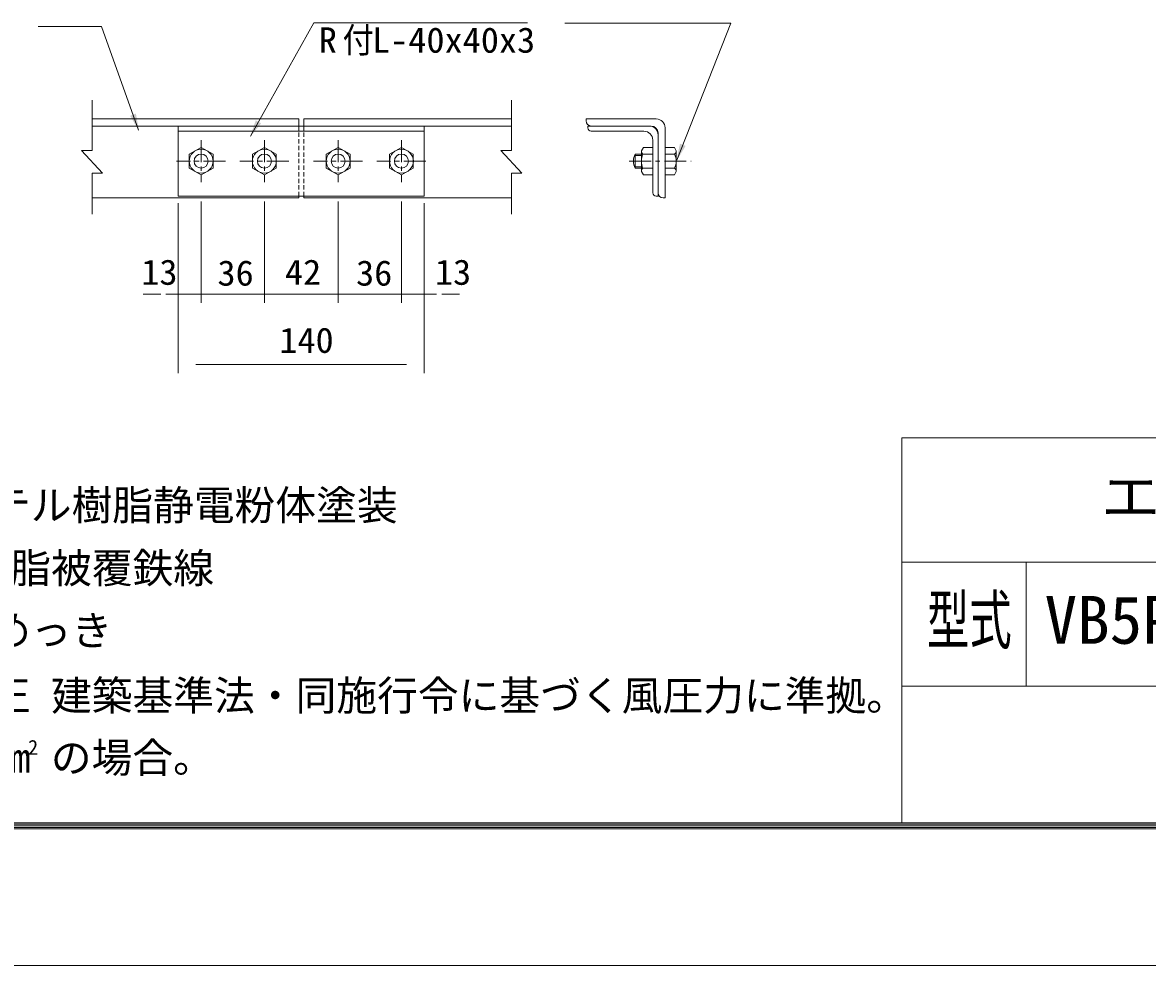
# Model space of a CAD drawing. Units: millimetres, scale not verified, with parts at other scales. Extents: x -4455 to 4455, y -3150 to 3150.
# Drawn here: x 747 to 2668, y -3150 to -1539 of the extents above; entities that cross this region are included whole.
import ezdxf
from ezdxf.enums import TextEntityAlignment as Align

# ---------------------------------------------------------------- set-up
doc = ezdxf.new("R2010")
doc.units = ezdxf.units.MM
doc.header["$LTSCALE"] = 30
doc.linetypes.add('USER1', pattern=[2, 1.25, -0.25, 0.25, -0.25])
doc.linetypes.add('USER2', pattern=[0.375, 0.25, -0.125])
doc.layers.add('0-4_7詳細', color=7, linetype='Continuous', lineweight=18)
doc.layers.add('0-E_D-TTL', color=7, linetype='Continuous', lineweight=9)
doc.layers.add('0-F_D-TTL-TXT', color=7, linetype='Continuous')
doc.styles.add('ＭＳ ゴシック', font='')
doc.styles.get('ＭＳ ゴシック').set_extended_font_data('MS Gothic')

msp = doc.modelspace()

# ---------------------------------------------------------------- linework, layer by layer
at = {"layer": '0-4_7詳細', "color": 4}
for p, q in [((865.86, -1757.19), (865.86, -1671.61)), ((1582.14, -1757.19), (1582.14, -1671.61)), ((847.86, -1757.19), (883.86, -1795.96)), ((865.86, -1757.19), (847.86, -1757.19)), ((1564.14, -1757.19), (1600.14, -1795.96)), ((1582.14, -1757.19), (1564.14, -1757.19)), ((865.86, -1795.96), (865.86, -1866.15)), ((865.86, -1795.96), (883.86, -1795.96)), ((1582.14, -1795.96), (1600.14, -1795.96)), ((1582.14, -1795.96), (1582.14, -1866.15))]:
    msp.add_line(p, q, dxfattribs=at)
at = {"layer": '0-4_7詳細', "lineweight": 9}
for p, q in [((1218.99, -1703.53), (865.86, -1703.53)), ((1218.99, -1715.53), (1218.99, -1703.53)), ((1582.14, -1703.53), (1227.39, -1703.53)), ((1227.39, -1715.53), (1227.39, -1703.53)), ((1582.14, -1715.53), (865.86, -1715.53)), ((1013.19, -1715.53), (1013.19, -1835.53)), ((1433.19, -1724.53), (1013.19, -1724.53)), ((1433.19, -1715.53), (1433.19, -1835.53)), ((1817.48, -1715.53), (1712.48, -1715.53)), ((1712.48, -1715.53), (1712.48, -1718.53)), ((1820.48, -1715.53), (1718.48, -1715.53)), ((1808.48, -1724.53), (1718.48, -1724.53)), ((1832.48, -1829.53), (1832.48, -1727.53)), ((1844.48, -1838.53), (1844.48, -1718.53)), ((1823.48, -1739.53), (1823.48, -1814.53)), ((1823.48, -1829.53), (1823.48, -1739.53)), ((1832.48, -1835.53), (1832.48, -1730.53)), ((1793.62, -1787.53), (1793.62, -1763.53)), ((1804.28, -1763.53), (1793.62, -1763.53)), ((1804.28, -1793.29), (1804.28, -1757.77)), ((1806.34, -1763.53), (1823.48, -1763.53)), ((1823.48, -1799.05), (1823.48, -1752.01)), ((1844.48, -1752.01), (1844.48, -1799.05)), ((1860.29, -1763.53), (1844.48, -1763.53)), ((1863.68, -1757.89), (1863.68, -1793.17)), ((1804.28, -1787.53), (1793.62, -1787.53)), ((1804.28, -1793.29), (1807.61, -1799.05)), ((1806.34, -1787.53), (1823.48, -1787.53)), ((1807.61, -1799.05), (1823.48, -1799.05)), ((1860.29, -1787.53), (1844.48, -1787.53)), ((1218.99, -1838.53), (865.86, -1838.53)), ((1433.19, -1835.53), (1013.19, -1835.53)), ((1218.99, -1838.53), (1218.99, -1832.53)), ((1227.39, -1838.53), (1227.39, -1832.53)), ((1582.14, -1838.53), (1227.39, -1838.53)), ((1832.48, -1835.53), (1829.48, -1835.53)), ((1844.48, -1838.53), (1841.48, -1838.53))]:
    msp.add_line(p, q, dxfattribs=at)
at = {"layer": '0-4_7詳細', "color": 3, "linetype": 'USER2'}
for p, q in [((1218.99, -1715.53), (1218.99, -1835.53)), ((1227.39, -1715.53), (1227.39, -1835.53))]:
    msp.add_line(p, q, dxfattribs=at)
at = {"layer": '0-4_7詳細', "color": 1, "linetype": 'USER1'}
for p, q in [((1052.19, -1739.59), (1052.19, -1811.34)), ((1160.19, -1739.59), (1160.19, -1811.34)), ((1286.19, -1739.59), (1286.19, -1811.34)), ((1394.19, -1739.59), (1394.19, -1811.34)), ((1093.89, -1775.53), (1010.29, -1775.53)), ((1201.89, -1775.53), (1118.29, -1775.53)), ((1327.89, -1775.53), (1244.29, -1775.53)), ((1435.89, -1775.53), (1352.29, -1775.53)), ((1783.23, -1775.53), (1889.27, -1775.53))]:
    msp.add_line(p, q, dxfattribs=at)
at = {"layer": '0-4_7詳細', "color": 1}
for p, q in [((1804.28, -1765.93), (1792.41, -1765.93)), ((1804.28, -1785.13), (1792.41, -1785.13)), ((1013.19, -1847.53), (1013.19, -2017.84)), ((1013.19, -1847.53), (1013.19, -2137.84)), ((1052.19, -1844.34), (1052.19, -2017.84)), ((1052.19, -1844.34), (1052.19, -2017.84)), ((1160.19, -1844.34), (1160.19, -2017.84)), ((1160.19, -1844.34), (1160.19, -2017.84)), ((1286.19, -1844.34), (1286.19, -2017.84)), ((1286.19, -1844.34), (1286.19, -2017.84)), ((1394.19, -1844.34), (1394.19, -2017.84)), ((1394.19, -1844.34), (1394.19, -2017.84)), ((1433.19, -1847.53), (1433.19, -2017.84)), ((1433.19, -1847.53), (1433.19, -2137.84)), ((983.19, -2002.84), (953.19, -2002.84)), ((1022.19, -2002.84), (992.19, -2002.84)), ((1052.19, -2002.84), (1013.19, -2002.84)), ((1160.19, -2002.84), (1052.19, -2002.84)), ((1082.19, -2002.84), (1112.19, -2002.84)), ((1130.19, -2002.84), (1100.19, -2002.84)), ((1160.19, -2002.84), (1286.19, -2002.84)), ((1190.19, -2002.84), (1220.19, -2002.84)), ((1256.19, -2002.84), (1226.19, -2002.84)), ((1286.19, -2002.84), (1394.19, -2002.84)), ((1316.19, -2002.84), (1346.19, -2002.84)), ((1364.19, -2002.84), (1334.19, -2002.84)), ((1394.19, -2002.84), (1433.19, -2002.84)), ((1424.19, -2002.84), (1454.19, -2002.84)), ((1463.19, -2002.84), (1493.19, -2002.84)), ((1043.19, -2122.84), (1403.19, -2122.84))]:
    msp.add_line(p, q, dxfattribs=at)
for points in [[(773.87, -1545.64), (881.79, -1545.64), (945.46, -1722.55)], [(1609.26, -1539.05), (1244.77, -1539.05), (1136.46, -1732.92)], [(1673.52, -1540.02), (1956.94, -1540.02), (1864.42, -1773.67)]]:
    msp.add_lwpolyline(points, dxfattribs=at)
at = {"layer": '0-4_7詳細', "lineweight": 9}
for points in [[(1829.48, -1703.53), (1709.48, -1703.53), (1709.48, -1706.53)], [(1804.28, -1757.77), (1807.61, -1752.01), (1823.48, -1752.01)], [(1863.68, -1757.89), (1860.29, -1752.01), (1844.48, -1752.01)], [(1863.68, -1793.17), (1860.29, -1799.05), (1844.48, -1799.05)]]:
    msp.add_lwpolyline(points, dxfattribs=at)
for points in [[(1052.19, -1752.01), (1031.83, -1763.77), (1031.83, -1787.29), (1052.19, -1799.05), (1072.56, -1787.29), (1072.56, -1763.77)], [(1160.19, -1752.01), (1139.83, -1763.77), (1139.83, -1787.29), (1160.19, -1799.05), (1180.56, -1787.29), (1180.56, -1763.77)], [(1286.19, -1752.01), (1265.83, -1763.77), (1265.83, -1787.29), (1286.19, -1799.05), (1306.56, -1787.29), (1306.56, -1763.77)], [(1394.19, -1752.01), (1373.83, -1763.77), (1373.83, -1787.29), (1394.19, -1799.05), (1414.56, -1787.29), (1414.56, -1763.77)]]:
    msp.add_lwpolyline(points, close=True, dxfattribs=at)
for centre, radius in [((1052.19, -1775.53), 20.4), ((1052.19, -1775.53), 12), ((1160.19, -1775.53), 20.4), ((1160.19, -1775.53), 12), ((1286.19, -1775.53), 20.4), ((1286.19, -1775.53), 12), ((1394.19, -1775.53), 20.4), ((1394.19, -1775.53), 12)]:
    msp.add_circle(centre, radius, dxfattribs=at)
for centre, radius, start, end in [((1718.48, -1706.53), 9, 180, 270), ((1829.48, -1718.53), 15, 0, 90), ((1718.48, -1718.53), 6, 180, 270), ((1808.48, -1739.53), 15, 0, 90), ((1808.48, -1739.53), 15, 0, 90), ((1817.48, -1730.53), 15, 0, 90), ((1820.48, -1727.53), 12, 0, 90), ((1814.41, -1775.53), 24, 150, 210), ((1813.37, -1757.77), 9.09, 180, 219.3382), ((1840.28, -1775.53), 36, 160.52878, 199.47122), ((1857.81, -1758.2), 5.88, 294.94299, 2.968), ((1840.78, -1775.53), 22.91, 328.40741, 31.59259), ((1813.37, -1793.29), 9.09, 140.6618, 180), ((1857.81, -1792.87), 5.88, 357.032, 65.05701), ((1829.48, -1829.53), 6, 180, 270), ((1841.48, -1829.53), 9, 180, 270)]:
    msp.add_arc(centre, radius, start, end, dxfattribs=at)
at = {"layer": '0-4_7詳細', "color": 1}
for points in [[(946.13, -1724.44), (931.07, -1697.97), (940.88, -1694.44)], [(1135.48, -1734.67), (1145.57, -1705.94), (1154.66, -1711.02)], [(1863.68, -1775.53), (1869.89, -1745.72), (1879.57, -1749.56)]]:
    msp.add_solid(points, dxfattribs=at)
at = {"layer": '0-E_D-TTL'}
for p, q in [((2248.93, -2248.4), (2248.93, -2906.02)), ((2248.93, -2248.4), (4158.15, -2248.4)), ((2248.93, -2460.53), (4158.15, -2460.53)), ((2461.06, -2460.53), (2461.06, -2672.67)), ((2248.93, -2672.67), (4158.15, -2672.67))]:
    msp.add_line(p, q, dxfattribs=at)
at = {"layer": '0-E_D-TTL', "color": 2, "lineweight": 18}
msp.add_lwpolyline([(-4454.56, 3150.45), (4455.14, 3150.45), (4455.14, -3149.97), (-4454.56, -3149.97)], close=True, dxfattribs=at)
at = {"layer": '0-E_D-TTL'}
for points in [[(-4168.18, 2917.11), (4168.75, 2917.11), (4168.75, -2916.62), (-4168.18, -2916.62)], [(-4165.53, 2914.45), (4166.1, 2914.45), (4166.1, -2913.97), (-4165.53, -2913.97)], [(-4162.87, 2911.8), (4163.45, 2911.8), (4163.45, -2911.32), (-4162.87, -2911.32)], [(-4160.22, 2909.15), (4160.8, 2909.15), (4160.8, -2908.67), (-4160.22, -2908.67)], [(-4157.57, 2906.5), (4158.15, 2906.5), (4158.15, -2906.02), (-4157.57, -2906.02)]]:
    msp.add_lwpolyline(points, close=True, dxfattribs=at)

# ---------------------------------------------------------------- texts
at = {"layer": '0-4_7詳細', "color": 3, "style": 'ＭＳ ゴシック'}
for s, width, p in [('R', 1.05, (1253.02, -1603.34)), ('付', 0.9, (1293.76, -1603.34)), ('L-40x40x3', 1.05, (1344.1, -1603.34)), ('13', 1.05, (949.94, -1999.87)), ('36', 1.05, (1080.11, -2001.34)), ('42', 1.05, (1195.37, -1999.87)), ('36', 1.05, (1316.77, -2001.34)), ('13', 1.05, (1451.45, -1999.87)), ('140', 1.05, (1185.69, -2116.17))]:
    msp.add_text(s, height=43.33, dxfattribs=dict(at, width=width)).set_placement(p, align=Align.BOTTOM_LEFT)
at = {"layer": '0-F_D-TTL-TXT', "style": 'ＭＳ ゴシック'}
for s, height, width, p in [('エコマーク認定番号 22 131 001', 67.35, 1.1, (2588.93, -2402.42)), ('型式', 81.64, 0.65, (2291.64, -2624.73))]:
    msp.add_text(s, height=height, dxfattribs=dict(at, width=width)).set_placement(p, align=Align.BOTTOM_LEFT)
for s, height, p in [('（仕\u3000\u3000様）主要部材：ポリエステル樹脂静電粉体塗装', 51.03, (-352.33, -2404.28)), ('\u3000\u3000\u3000\u3000\u3000\u3000菱形金網：再生PET樹脂被覆鉄線', 51.03, (-352.33, -2511.77)), ('VB5PET型H1800', 81.64, (2492.6, -2624.73)), ('\u3000\u3000\u3000\u3000\u3000\u3000ＢＮ類\u3000：溶融亜鉛めっき', 51.03, (-352.33, -2618.25)), ('（設計条件）風荷重：昭和57年改正 建築基準法・同施行令に基づく風圧力に準拠。', 51.03, (-352.33, -2729.52)), ('（基礎条件）長期許容地耐力98kN/m の場合。', 51.03, (-352.33, -2835.59)), ('2', 25.51, (756.57, -2797.61))]:
    msp.add_text(s, height=height, dxfattribs=at).set_placement(p, align=Align.BOTTOM_LEFT)

doc.saveas('drawing.dxf')
